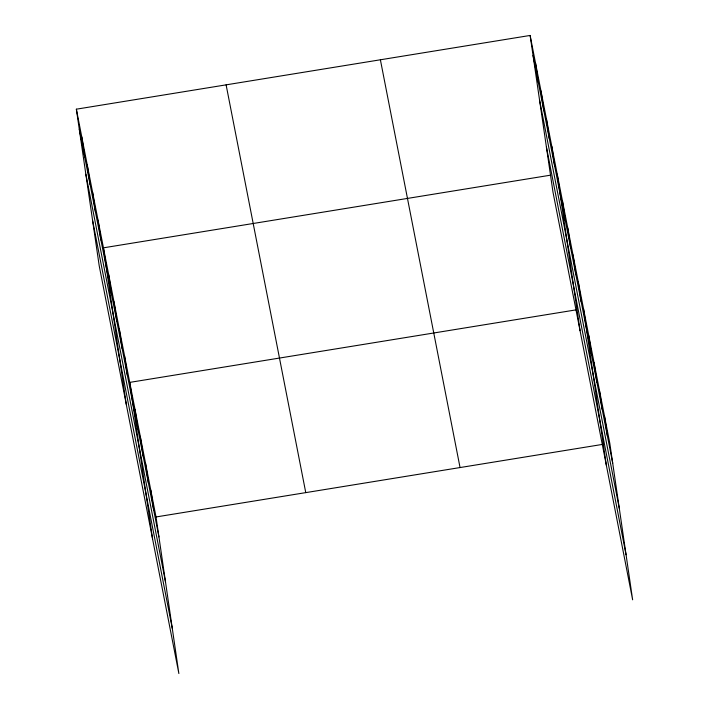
<?xml version="1.0" encoding="UTF-8"?>
<svg xmlns="http://www.w3.org/2000/svg" width="709" height="709" viewBox="0 0 709 709"><rect width="100%" height="100%" fill="white"/><g stroke="black" fill="none" stroke-linecap="round" stroke-linejoin="round"><path stroke-width="1.06" d="M76.359 109.186L156.024 516.958L178.872 673.55L99.207 265.778L76.359 109.186L530.128 35.45L609.793 443.222L632.641 599.814L552.976 192.042L530.128 35.45M550.707 175.15L103.443 247.822L126.291 404.422M575.912 309.895L129.738 382.39L152.577 538.982M156.024 516.958L603.279 444.277M533.044 55.435L612.709 463.207M539.62 100.518L619.285 508.291M546.4 146.967L626.065 554.739M380.387 59.778L460.052 467.559M226.109 84.85L305.765 492.622M79.275 129.171L158.94 536.943M85.851 174.246L165.516 582.018M92.631 220.694L172.296 628.466M604.538 416.307L607.453 436.292M599.273 389.401L602.189 409.385M594.018 362.485L596.934 382.47M588.762 335.57L591.678 355.555M583.507 308.654L606.346 465.255M578.252 281.748L581.158 301.733M572.987 254.832L575.903 274.817M567.732 227.917L570.648 247.902M562.476 201.01L565.392 220.986M557.221 174.095L580.059 330.686M551.797 146.364L554.713 166.349M546.382 118.633L549.298 138.618M540.967 90.912L543.883 110.888M535.552 63.181L538.468 83.166M150.769 490.043L153.685 510.028M145.505 463.128L148.42 483.113M140.249 436.221L143.165 456.197M134.994 409.306L137.909 429.291M124.474 355.475L127.39 375.46M119.218 328.568L122.134 348.553M113.963 301.653L116.879 321.638M108.707 274.738L111.623 294.722M98.028 220.1L100.944 240.085M92.613 192.369L95.529 212.354M87.198 164.639L90.114 184.624M81.783 136.908L84.699 156.893"/></g></svg>
